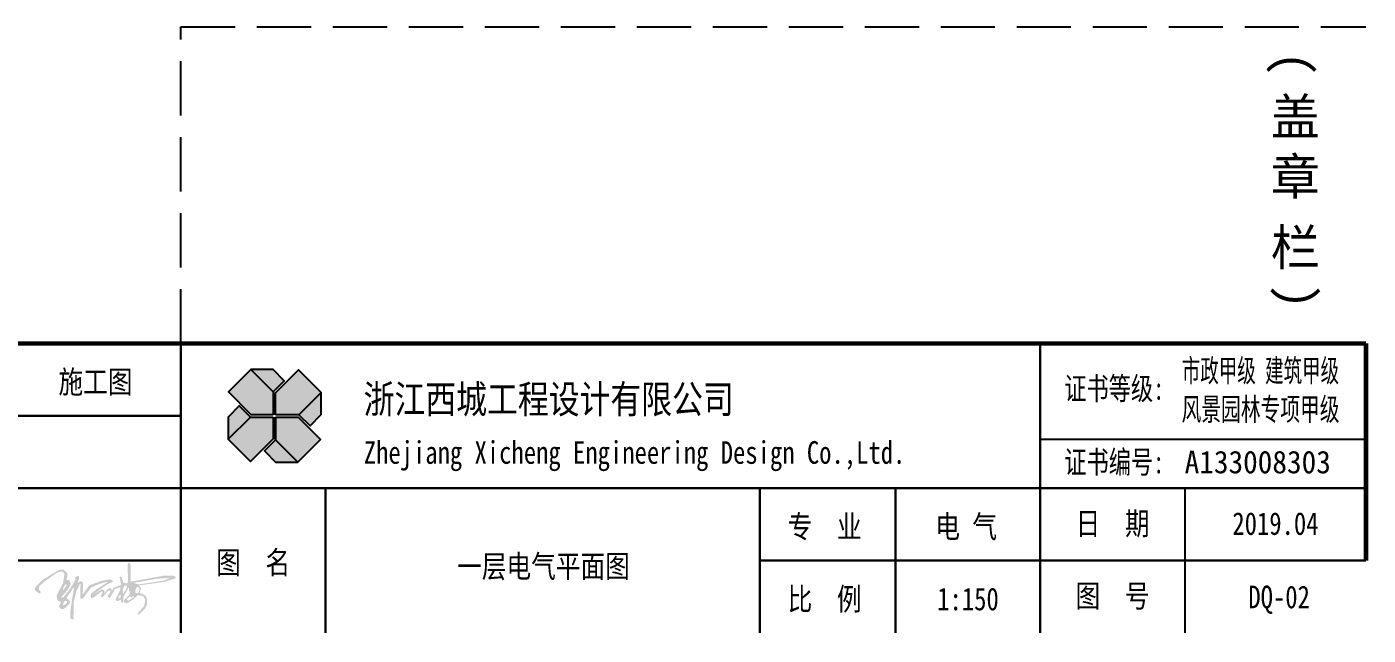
# Model space of a CAD drawing. Extents: x 7651907 to 8255021, y -2490714 to -1144618.
# Drawn here: x 8031202 to 8049736, y -1549802 to -1541396 of the extents above; entities that cross this region are included whole.
import ezdxf
from ezdxf.enums import TextEntityAlignment as Align

# ---------------------------------------------------------------- set-up
doc = ezdxf.new("R2010")
doc.units = 0
doc.header["$LTSCALE"] = 1000
doc.linetypes.add('DASH', pattern=[0.35, 0.25, -0.1])
doc.layers.get('0').update_dxf_attribs({"linetype": 'CONTINUOUS'})
doc.layers.add('图框', color=4, linetype='CONTINUOUS')
doc.layers.add('图框文字', color=7, linetype='CONTINUOUS')
doc.styles.add('宋体', font='', dxfattribs={"width": 0.8})
doc.styles.add('黑体', font='simhei.ttf', dxfattribs={"width": 0.7})
doc.styles.get('宋体').set_extended_font_data('SimSun')

# ---------------------------------------------------------------- blocks, each defined once
blk = doc.blocks.new('标志')
at = {"layer": '图框', "ltscale": 0.1}
h = blk.add_hatch(color=251, dxfattribs=at)
h.paths.add_polyline_path([(1484421, -466010), (1484102, -466330), (1484102, -466631), (1484426, -466631), (1484734, -466323)])
h.paths.add_polyline_path([(1484067, -466008), (1483761, -466008), (1484069, -466316), (1484221, -466163)])
h.paths.add_polyline_path([(1483761, -466008), (1483453, -466317), (1483767, -466631), (1484069, -466631), (1484069, -466316)])
h.paths.add_polyline_path([(1483754, -466664), (1483601, -466511), (1483446, -466666), (1483446, -466971)])
h.paths.add_polyline_path([(1484069, -466664), (1483754, -466664), (1483446, -466971), (1483754, -467279), (1484069, -466965)])
h.paths.add_polyline_path([(1484413, -466664), (1484102, -466664), (1484102, -466979), (1484409, -467286), (1484722, -466973)])
h.paths.add_polyline_path([(1484102, -466979), (1483949, -467131), (1484103, -467286), (1484409, -467286)])
h.paths.add_polyline_path([(1484734, -466323), (1484426, -466631), (1484579, -466784), (1484734, -466629)])
blk.add_line((1484421, -466010), (1484102, -466330), dxfattribs=at)
at = {"layer": '图框', "ltscale": 0.1, "flags": 128}
for points in [[(1484069, -466631), (1483767, -466631), (1483453, -466317), (1483761, -466008), (1484069, -466316), (1484069, -466631)], [(1484069, -466316), (1484221, -466163), (1484067, -466008), (1483761, -466008)], [(1484102, -466631), (1484102, -466330), (1484421, -466010), (1484734, -466323), (1484426, -466631), (1484102, -466631)], [(1484102, -466631), (1484102, -466330), (1484421, -466010)], [(1484426, -466631), (1484579, -466784), (1484734, -466629), (1484734, -466323)], [(1483754, -466664), (1483601, -466511), (1483446, -466666), (1483446, -466971)], [(1484069, -466664), (1484069, -466965), (1483754, -467279), (1483446, -466971), (1483754, -466664), (1484069, -466664)], [(1484102, -466664), (1484102, -466979), (1483949, -467131)], [(1484102, -466664), (1484413, -466664), (1484722, -466973), (1484409, -467286), (1484102, -466979), (1484102, -466664)], [(1484102, -466979), (1483949, -467131), (1484103, -467286), (1484409, -467286)]]:
    blk.add_lwpolyline(points, dxfattribs=at)

msp = doc.modelspace()

# ---------------------------------------------------------------- hatches: boundary and pattern name
h = msp.add_hatch(color=256)
h.paths.add_polyline_path([(8032751.6, -1549115.1), (8033102.4, -1549064), (8033249.6, -1549019.1), (8033261.2, -1548997.8), (8033224.6, -1548977.8), (8033092.7, -1548980.5), (8032637.2, -1549063.1), (8032637.2, -1548830.5), (8032613.1, -1548796), (8032595.7, -1548820.4), (8032598.9, -1549049.6), (8032593, -1549087.5), (8032535.6, -1549078.5), (8032512.8, -1548999.8), (8032483.2, -1548991.6), (8032505.9, -1549107.5), (8032401.4, -1549147.5), (8032376.4, -1549195.8), (8032374.2, -1549169.5), (8032354.8, -1549149.7), (8032322.4, -1549163.5), (8032274.5, -1549219.6), (8032271.9, -1549185.9), (8032249.9, -1549166.5), (8032211.9, -1549184.2), (8032116.5, -1549238.1), (8032312.9, -1549100.4), (8032396.8, -1549060.8), (8032357.2, -1549030.8), (8032238.4, -1549049.8), (8032063.4, -1549115.7), (8031972.3, -1549244.3), (8031980.2, -1549088), (8031961.4, -1549060.3), (8031935.7, -1549060.3), (8031903, -1549085), (8031926.3, -1549004), (8031915.9, -1548979.2), (8031873.3, -1548997), (8031873.3, -1549035.6), (8031811.9, -1549145.4), (8031707, -1549280), (8031673.3, -1549280), (8031758.4, -1549188.9), (8031809.9, -1549094.9), (8031786.2, -1549040.5), (8031746.6, -1549040.5), (8031760.4, -1548998), (8031762.4, -1548946.5), (8031707.9, -1548895.1), (8031657.5, -1548895.1), (8031429.7, -1549030.6), (8031326.7, -1549129.6), (8031308.9, -1549165.2), (8031330.7, -1549196.8), (8031385.2, -1549229.5), (8031395.1, -1549200.8), (8031367.5, -1549171.6), (8031375.7, -1549124.7), (8031442.8, -1549062.7), (8031622.2, -1548936.9), (8031685.9, -1548920.3), (8031723.3, -1548952.9), (8031701.2, -1549085), (8031613.1, -1549251.7), (8031619.2, -1549293.3), (8031626, -1549318.8), (8031652.5, -1549338.2), (8031677.7, -1549338.2), (8031644.7, -1549406.9), (8031669.6, -1549437.5), (8031703.6, -1549441.6), (8031741.3, -1549420.1), (8031800.9, -1549353.5), (8031796.4, -1549333.1), (8031750.6, -1549283.6), (8031856.4, -1549134), (8031827.8, -1549305.2), (8031804.3, -1549471), (8031802.9, -1549561.8), (8031820.9, -1549584.9), (8031848.5, -1549580.5), (8031853.9, -1549568.2), (8031845.8, -1549560.8), (8031850.9, -1549338.8), (8031884.3, -1549201), (8031932.7, -1549096.2), (8031946.6, -1549096.2), (8031940.1, -1549153.7), (8031940.1, -1549291), (8031964.6, -1549301.2), (8031984, -1549286.6), (8032089.5, -1549143.1), (8032213.1, -1549090.7), (8032290.7, -1549069.6), (8032314.9, -1549069.6), (8032304.3, -1549079.2), (8032175, -1549161.6), (8032092.3, -1549225.5), (8032083.7, -1549261.9), (8032088.6, -1549289), (8032118.5, -1549283.6), (8032233.6, -1549200), (8032249.6, -1549204.4), (8032223.8, -1549270), (8032251.7, -1549277.1), (8032292.8, -1549227.5), (8032336.4, -1549180.6), (8032355.1, -1549188.8), (8032355.1, -1549215.6), (8032313.6, -1549262.2), (8032337.4, -1549287.3), (8032353.7, -1549280.2), (8032413, -1549184.3), (8032413, -1549165.9), (8032495.3, -1549139), (8032495.3, -1549173.2), (8032427.6, -1549305.5), (8032436.8, -1549323.8), (8032463.7, -1549332.3), (8032499.1, -1549308.9), (8032505.5, -1549337.1), (8032524.3, -1549356.5), (8032533.8, -1549347.3), (8032538.9, -1549266.3), (8032611.1, -1549142.2), (8032614.5, -1549189.8), (8032623, -1549201.7), (8032623, -1549241.6), (8032546.1, -1549319.1), (8032546.1, -1549342.6), (8032569.9, -1549361.6), (8032594.1, -1549356.9), (8032661, -1549316.2), (8032737.7, -1549246.5), (8032810.2, -1549261.7), (8032837.8, -1549313.4), (8032822.6, -1549399), (8032731.5, -1549504.7), (8032746.7, -1549520.5), (8032838.5, -1549432.2), (8032863.4, -1549374.9), (8032862, -1549301), (8032839.3, -1549254.5), (8032760.5, -1549216.6), (8032781.3, -1549153.1)])
h.paths.add_polyline_path([(8032726.5, -1549137), (8032750, -1549143.2), (8032758.1, -1549159), (8032758.1, -1549195.3), (8032733.2, -1549223.1), (8032697.8, -1549214.5), (8032705.5, -1549169)], flags=16)
h.paths.add_polyline_path([(8032671.5, -1549080), (8032999.6, -1549022.4), (8033186.7, -1549009), (8033084.3, -1549049.6), (8032750, -1549100.4)], flags=16)
h.paths.add_polyline_path([(8032577.6, -1549157.5), (8032533.2, -1549230), (8032526, -1549171.9), (8032548.8, -1549119.2), (8032585.2, -1549119.6)], flags=16)
h.paths.add_polyline_path([(8032684.4, -1549253.8), (8032678.6, -1549275.8), (8032608.7, -1549325.9), (8032583.4, -1549314.1), (8032593.4, -1549292.5), (8032631.1, -1549264.3), (8032644.9, -1549282.6), (8032666.6, -1549266.7)], flags=16)
h.paths.add_polyline_path([(8032500.9, -1549241.8), (8032499.7, -1549277.9), (8032468.2, -1549299.5), (8032472, -1549262.7)], flags=16)
h.paths.add_polyline_path([(8031753.7, -1549103.3), (8031737.6, -1549134.6), (8031697.1, -1549189.5), (8031710.9, -1549142.1), (8031739.7, -1549094.8)], flags=16)
h.paths.add_polyline_path([(8031761.6, -1549344.9), (8031741, -1549372.6), (8031709.9, -1549389.9), (8031700.9, -1549373.7), (8031723.8, -1549327.7), (8031753.8, -1549328.7)], flags=16)

# ---------------------------------------------------------------- linework, layer by layer
at = {"layer": '图框', "color": 251, "linetype": 'DASH', "ltscale": 3}
for p, q in [((8033329.3, -1541396), (8049704.3, -1541396)), ((8033329.3, -1545771), (8033329.3, -1541396))]:
    msp.add_line(p, q, dxfattribs=at)
at = {"layer": '图框', "ltscale": 0.1}
msp.add_line((8033329.3, -1547771), (8049704.3, -1547771), dxfattribs=at)
at = {"layer": '图框', "ltscale": 0.1, "flags": 128}
for points, const_width in [([(8013954.3, -1549771), (8013954.3, -1545771), (8049704.3, -1545771)], 62.5), ([(8033329.3, -1545771), (8033329.3, -1549771)], 31.2), ([(8033329.3, -1545771), (8033329.3, -1549771)], 31.2), ([(8045204.3, -1545771), (8045204.3, -1547771)], 31.2), ([(8049704.3, -1545771), (8049704.3, -1548771)], 62.5), ([(8013954.3, -1546771), (8033329.3, -1546771)], 31.2), ([(8045204.3, -1547096), (8049704.3, -1547096)], 31.2), ([(8013954.3, -1547771), (8033329.3, -1547771)], 31.2), ([(8033329.3, -1547771), (8049704.3, -1547771)], 31.2), ([(8035329.3, -1547771), (8035329.3, -1549771)], 31.2), ([(8041329.3, -1547771), (8041329.3, -1549771)], 31.2), ([(8043204.3, -1547771), (8043204.3, -1549771)], 31.2), ([(8045204.3, -1547771), (8045204.3, -1549771)], 31.2), ([(8047204.3, -1547771), (8047204.3, -1549771)], 31.2), ([(8049704.3, -1547771), (8049704.3, -1548771)], 31.2), ([(8013954.3, -1548771), (8033329.3, -1548771)], 31.2), ([(8041329.3, -1548771), (8049704.3, -1548771)], 31.2)]:
    msp.add_lwpolyline(points, dxfattribs=dict(at, const_width=const_width))

# ---------------------------------------------------------------- block references
at = {"layer": '图框'}
msp.add_blockref('标志', (6550536.5, -1080124.4), dxfattribs=at)

# ---------------------------------------------------------------- texts
at = {"layer": '图框文字', "ltscale": 0.1, "style": '黑体'}
for s, p in [('(', (8048712.8, -1541907.6)), (')', (8048767.1, -1545123.7))]:
    msp.add_text(s, height=500, rotation=270, dxfattribs=at).set_placement(p, align=Align.MIDDLE_CENTER)
for s, p in [('盖', (8048728.6, -1542635.9)), ('章', (8048728.6, -1543464.6)), ('栏', (8048728.6, -1544442.8))]:
    msp.add_text(s, height=500, dxfattribs=at).set_placement(p, align=Align.MIDDLE_CENTER)
at = {"layer": '图框文字', "ltscale": 0.1, "style": '宋体'}
for s, width, p in [('市政甲级 建筑甲级 ', 0.6, (8048310.8, -1546302.3)), ('施工图', 0.8, (8032150.3, -1546458.6)), ('证书等级:', 0.72, (8046227.5, -1546549)), ('风景园林专项甲级', 0.64, (8048248.6, -1546835.1)), ('证书编号:', 0.72, (8046227.5, -1547566)), ('A133008303 ', 0.95, (8048310.8, -1547566)), ('专  业', 0.8, (8042225.6, -1548458.6)), ('电 气', 0.8, (8044181.1, -1548458.6)), ('日  期', 0.8, (8046204.3, -1548416.1)), ('2019.04', 0.8, (8048454.3, -1548416.1)), ('图  名', 0.8, (8034329.3, -1548954.2)), ('比  例', 0.8, (8042225.6, -1549458.6)), ('1:150', 0.8, (8044206.3, -1549458.6)), ('图  号', 0.8, (8046204.3, -1549416.1))]:
    msp.add_text(s, height=312.5, dxfattribs=dict(at, width=width)).set_placement(p, align=Align.CENTER)
at = {"layer": '图框文字', "ltscale": 0.1, "style": '宋体', "width": 0.8}
for s, height, p in [('浙江西城工程设计有限公司', 390.625, (8035855.4, -1546736.9)), ('Zhejiang Xicheng Engineering Design Co.,Ltd.', 312.5, (8035857.5, -1547434))]:
    msp.add_text(s, height=height, dxfattribs=at).set_placement(p)
at = {"layer": '图框文字', "color": 1, "ltscale": 0.1, "style": '宋体', "width": 0.8}
for s, p in [('一层电气平面图', (8038340.6, -1549006.8)), ('DQ-02', (8048505.1, -1549430.2))]:
    msp.add_text(s, height=312.5, dxfattribs=at).set_placement(p, align=Align.CENTER)

doc.saveas('drawing.dxf')
